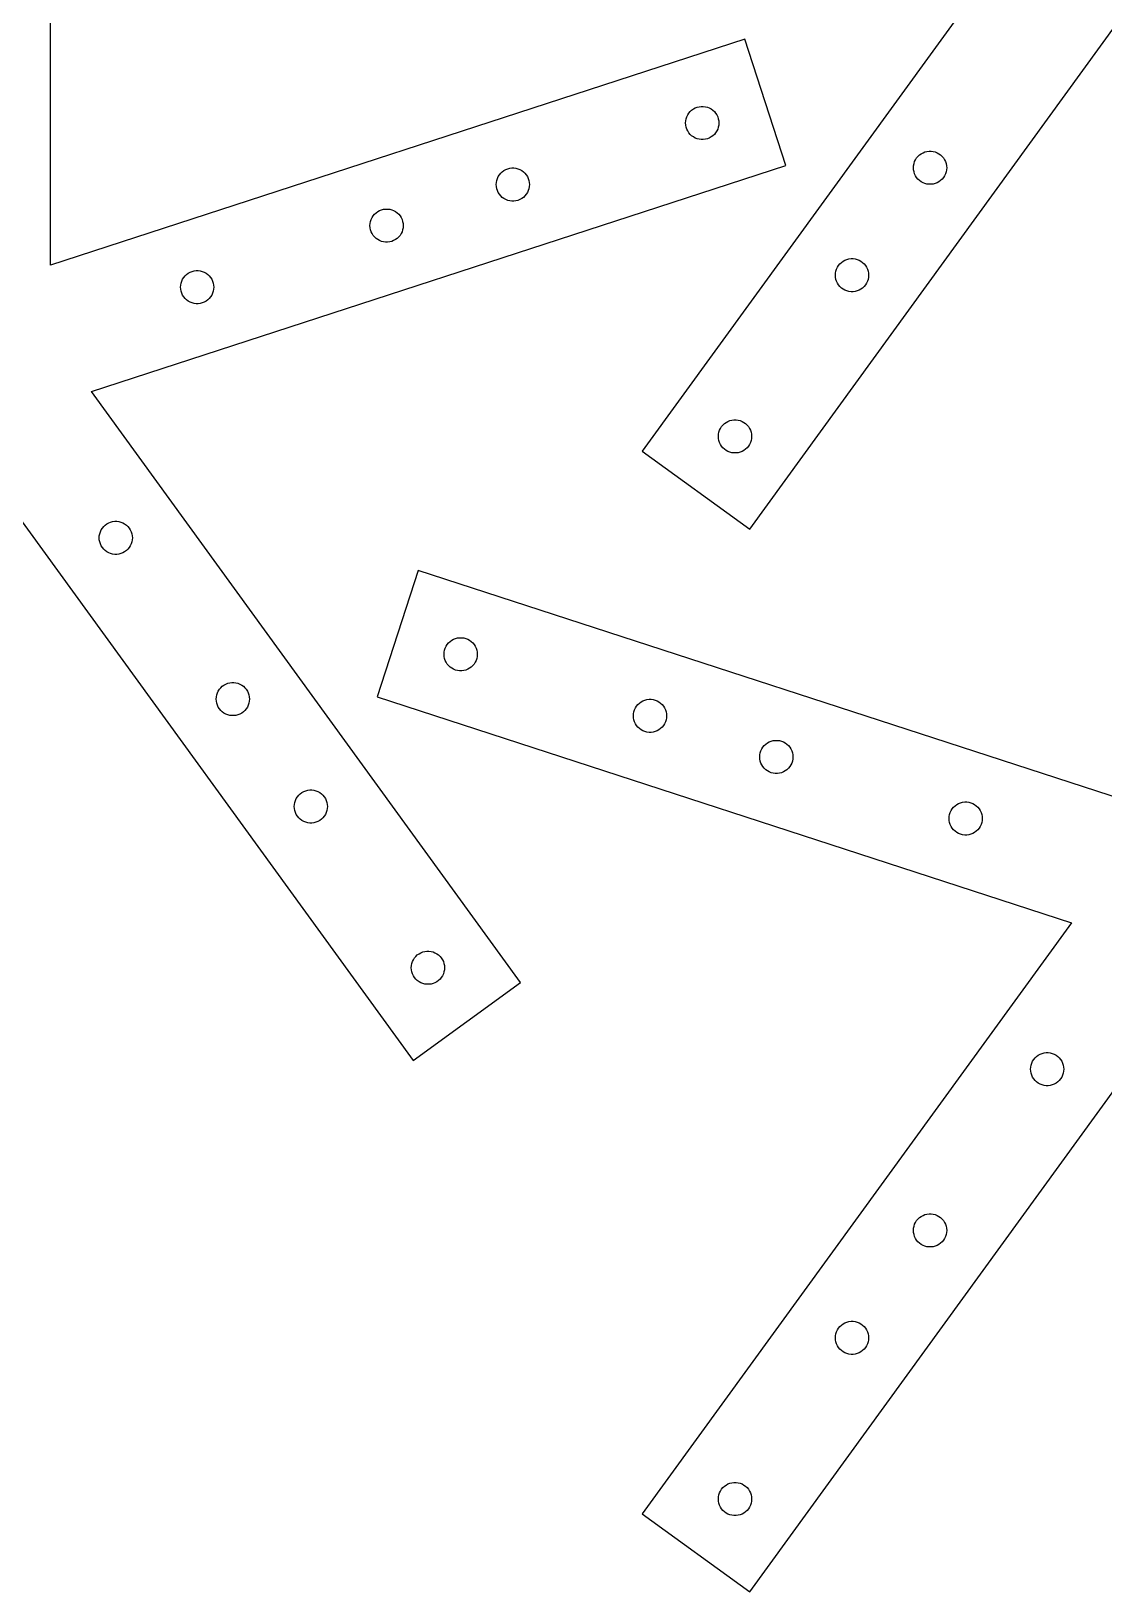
# Model space of a CAD drawing. Header units: metres. Extents: x 19 to 981, y 14 to 964.
# Drawn here: x 147.1 to 308.7, y 14 to 249 of the extents above; entities that cross this region are included whole.
import ezdxf

# ---------------------------------------------------------------- set-up
doc = ezdxf.new("R2010")
doc.units = ezdxf.units.M

msp = doc.modelspace()

# ---------------------------------------------------------------- linework, layer by layer
for p, q in [((150, 213.764), (150, 323.764)), ((303.82, 274.743), (239.163, 185.751)), ((255.344, 173.995), (320, 262.987)), ((254.616, 247.756), (150, 213.764)), ((260.797, 228.735), (254.616, 247.756)), ((246.856, 237.266), (247.131, 237.417)), ((247.131, 237.417), (247.423, 237.533)), ((247.423, 237.533), (247.727, 237.611)), ((247.727, 237.611), (248.039, 237.65)), ((248.039, 237.65), (248.353, 237.65)), ((248.353, 237.65), (248.664, 237.611)), ((248.664, 237.611), (248.968, 237.533)), ((248.968, 237.533), (249.26, 237.417)), ((249.26, 237.417), (249.535, 237.266)), ((245.696, 235.155), (245.716, 235.468)), ((245.716, 234.842), (245.696, 235.155)), ((245.716, 235.468), (245.774, 235.777)), ((245.774, 235.777), (245.871, 236.075)), ((245.871, 236.075), (246.005, 236.359)), ((246.005, 236.359), (246.173, 236.624)), ((246.173, 236.624), (246.373, 236.866)), ((246.373, 236.866), (246.602, 237.081)), ((246.602, 237.081), (246.856, 237.266)), ((249.535, 237.266), (249.789, 237.081)), ((249.789, 237.081), (250.018, 236.866)), ((250.018, 236.866), (250.218, 236.624)), ((250.218, 236.624), (250.387, 236.359)), ((250.387, 236.359), (250.52, 236.075)), ((250.52, 236.075), (250.617, 235.777)), ((250.617, 235.777), (250.676, 235.468)), ((250.676, 235.468), (250.696, 235.155)), ((250.696, 235.155), (250.676, 234.842)), ((245.774, 234.533), (245.716, 234.842)), ((245.871, 234.235), (245.774, 234.533)), ((246.005, 233.951), (245.871, 234.235)), ((246.173, 233.685), (246.005, 233.951)), ((246.373, 233.444), (246.173, 233.685)), ((246.602, 233.229), (246.373, 233.444)), ((246.856, 233.044), (246.602, 233.229)), ((247.131, 232.893), (246.856, 233.044)), ((247.423, 232.777), (247.131, 232.893)), ((247.727, 232.699), (247.423, 232.777)), ((248.039, 232.66), (247.727, 232.699)), ((248.353, 232.66), (248.039, 232.66)), ((248.664, 232.699), (248.353, 232.66)), ((248.968, 232.777), (248.664, 232.699)), ((249.26, 232.893), (248.968, 232.777)), ((249.535, 233.044), (249.26, 232.893)), ((249.789, 233.229), (249.535, 233.044)), ((250.018, 233.444), (249.789, 233.229)), ((250.218, 233.685), (250.018, 233.444)), ((250.387, 233.951), (250.218, 233.685)), ((250.52, 234.235), (250.387, 233.951)), ((250.617, 234.533), (250.52, 234.235)), ((250.676, 234.842), (250.617, 234.533)), ((280.698, 230.125), (280.927, 230.34)), ((280.927, 230.34), (281.181, 230.525)), ((281.181, 230.525), (281.456, 230.676)), ((281.456, 230.676), (281.748, 230.792)), ((281.748, 230.792), (282.052, 230.87)), ((282.052, 230.87), (282.364, 230.909)), ((282.364, 230.909), (282.678, 230.909)), ((282.678, 230.909), (282.989, 230.87)), ((282.989, 230.87), (283.293, 230.792)), ((283.293, 230.792), (283.585, 230.676)), ((283.585, 230.676), (283.86, 230.525)), ((283.86, 230.525), (284.114, 230.34)), ((284.114, 230.34), (284.343, 230.125)), ((156.18, 194.743), (260.797, 228.735)), ((218.071, 227.811), (218.325, 227.995)), ((218.325, 227.995), (218.6, 228.146)), ((218.6, 228.146), (218.892, 228.262)), ((218.892, 228.262), (219.196, 228.34)), ((219.196, 228.34), (219.507, 228.379)), ((219.507, 228.379), (219.821, 228.379)), ((219.821, 228.379), (220.133, 228.34)), ((220.133, 228.34), (220.437, 228.262)), ((220.437, 228.262), (220.729, 228.146)), ((220.729, 228.146), (221.004, 227.995)), ((221.004, 227.995), (221.258, 227.811)), ((280.021, 228.414), (280.04, 228.727)), ((280.04, 228.101), (280.021, 228.414)), ((280.04, 228.727), (280.099, 229.036)), ((280.099, 227.792), (280.04, 228.101)), ((280.099, 229.036), (280.196, 229.334)), ((280.196, 229.334), (280.33, 229.618)), ((280.33, 229.618), (280.498, 229.883)), ((280.498, 229.883), (280.698, 230.125)), ((284.343, 230.125), (284.543, 229.883)), ((284.543, 229.883), (284.711, 229.618)), ((284.711, 229.618), (284.845, 229.334)), ((284.845, 229.334), (284.942, 229.036)), ((284.942, 229.036), (285.001, 228.727)), ((285.001, 228.101), (284.942, 227.792)), ((285.001, 228.727), (285.021, 228.414)), ((285.021, 228.414), (285.001, 228.101)), ((217.164, 225.884), (217.184, 226.198)), ((217.184, 225.571), (217.164, 225.884)), ((217.184, 226.198), (217.243, 226.506)), ((217.243, 226.506), (217.34, 226.805)), ((217.34, 226.805), (217.473, 227.089)), ((217.473, 227.089), (217.642, 227.354)), ((217.642, 227.354), (217.842, 227.596)), ((217.842, 227.596), (218.071, 227.811)), ((221.258, 227.811), (221.487, 227.596)), ((221.487, 227.596), (221.687, 227.354)), ((221.687, 227.354), (221.855, 227.089)), ((221.855, 227.089), (221.989, 226.805)), ((221.989, 226.805), (222.086, 226.506)), ((222.086, 226.506), (222.144, 226.198)), ((222.144, 226.198), (222.164, 225.884)), ((222.164, 225.884), (222.144, 225.571)), ((280.196, 227.494), (280.099, 227.792)), ((280.33, 227.21), (280.196, 227.494)), ((280.498, 226.945), (280.33, 227.21)), ((280.698, 226.703), (280.498, 226.945)), ((280.927, 226.488), (280.698, 226.703)), ((281.181, 226.303), (280.927, 226.488)), ((281.456, 226.152), (281.181, 226.303)), ((281.748, 226.036), (281.456, 226.152)), ((282.052, 225.958), (281.748, 226.036)), ((282.364, 225.919), (282.052, 225.958)), ((282.678, 225.919), (282.364, 225.919)), ((282.989, 225.958), (282.678, 225.919)), ((283.293, 226.036), (282.989, 225.958)), ((283.585, 226.152), (283.293, 226.036)), ((283.86, 226.303), (283.585, 226.152)), ((284.114, 226.488), (283.86, 226.303)), ((284.343, 226.703), (284.114, 226.488)), ((284.543, 226.945), (284.343, 226.703)), ((284.711, 227.21), (284.543, 226.945)), ((284.845, 227.494), (284.711, 227.21)), ((284.942, 227.792), (284.845, 227.494)), ((217.243, 225.263), (217.184, 225.571)), ((217.34, 224.964), (217.243, 225.263)), ((217.473, 224.68), (217.34, 224.964)), ((217.642, 224.415), (217.473, 224.68)), ((217.842, 224.173), (217.642, 224.415)), ((218.071, 223.958), (217.842, 224.173)), ((218.325, 223.774), (218.071, 223.958)), ((218.6, 223.622), (218.325, 223.774)), ((218.892, 223.507), (218.6, 223.622)), ((219.196, 223.429), (218.892, 223.507)), ((219.507, 223.389), (219.196, 223.429)), ((219.821, 223.389), (219.507, 223.389)), ((220.133, 223.429), (219.821, 223.389)), ((220.437, 223.507), (220.133, 223.429)), ((220.729, 223.622), (220.437, 223.507)), ((221.004, 223.774), (220.729, 223.622)), ((221.258, 223.958), (221.004, 223.774)), ((221.487, 224.173), (221.258, 223.958)), ((221.687, 224.415), (221.487, 224.173)), ((221.855, 224.68), (221.687, 224.415)), ((221.989, 224.964), (221.855, 224.68)), ((222.086, 225.263), (221.989, 224.964)), ((222.144, 225.571), (222.086, 225.263)), ((198.319, 220.624), (198.452, 220.908)), ((198.452, 220.908), (198.62, 221.174)), ((198.62, 221.174), (198.821, 221.415)), ((198.821, 221.415), (199.049, 221.63)), ((199.049, 221.63), (199.303, 221.815)), ((199.303, 221.815), (199.579, 221.966)), ((199.579, 221.966), (199.87, 222.082)), ((199.87, 222.082), (200.175, 222.16)), ((200.175, 222.16), (200.486, 222.199)), ((200.486, 222.199), (200.8, 222.199)), ((200.8, 222.199), (201.111, 222.16)), ((201.111, 222.16), (201.416, 222.082)), ((201.416, 222.082), (201.707, 221.966)), ((201.707, 221.966), (201.983, 221.815)), ((201.983, 221.815), (202.237, 221.63)), ((202.237, 221.63), (202.465, 221.415)), ((202.465, 221.415), (202.666, 221.174)), ((202.666, 221.174), (202.834, 220.908)), ((202.834, 220.908), (202.967, 220.624)), ((198.143, 219.704), (198.163, 220.017)), ((198.163, 219.391), (198.143, 219.704)), ((198.163, 220.017), (198.222, 220.326)), ((198.222, 219.082), (198.163, 219.391)), ((198.222, 220.326), (198.319, 220.624)), ((198.319, 218.784), (198.222, 219.082)), ((198.452, 218.5), (198.319, 218.784)), ((202.967, 218.784), (202.834, 218.5)), ((202.967, 220.624), (203.064, 220.326)), ((203.064, 219.082), (202.967, 218.784)), ((203.064, 220.326), (203.123, 220.017)), ((203.123, 219.391), (203.064, 219.082)), ((203.123, 220.017), (203.143, 219.704)), ((203.143, 219.704), (203.123, 219.391)), ((198.62, 218.235), (198.452, 218.5)), ((198.821, 217.993), (198.62, 218.235)), ((199.049, 217.778), (198.821, 217.993)), ((199.303, 217.593), (199.049, 217.778)), ((199.579, 217.442), (199.303, 217.593)), ((199.87, 217.326), (199.579, 217.442)), ((200.175, 217.248), (199.87, 217.326)), ((200.486, 217.209), (200.175, 217.248)), ((200.8, 217.209), (200.486, 217.209)), ((201.111, 217.248), (200.8, 217.209)), ((201.416, 217.326), (201.111, 217.248)), ((201.707, 217.442), (201.416, 217.326)), ((201.983, 217.593), (201.707, 217.442)), ((202.237, 217.778), (201.983, 217.593)), ((202.465, 217.993), (202.237, 217.778)), ((202.666, 218.235), (202.465, 217.993)), ((202.834, 218.5), (202.666, 218.235)), ((268.742, 213.703), (268.942, 213.945)), ((268.942, 213.945), (269.171, 214.16)), ((269.171, 214.16), (269.425, 214.344)), ((269.425, 214.344), (269.7, 214.496)), ((269.7, 214.496), (269.992, 214.611)), ((269.992, 214.611), (270.296, 214.689)), ((270.296, 214.689), (270.608, 214.729)), ((270.608, 214.729), (270.922, 214.729)), ((270.922, 214.729), (271.233, 214.689)), ((271.233, 214.689), (271.537, 214.611)), ((271.537, 214.611), (271.829, 214.496)), ((271.829, 214.496), (272.104, 214.344)), ((272.104, 214.344), (272.358, 214.16)), ((272.358, 214.16), (272.587, 213.945)), ((272.587, 213.945), (272.787, 213.703)), ((169.787, 211.354), (169.921, 211.638)), ((169.921, 211.638), (170.089, 211.903)), ((170.089, 211.903), (170.289, 212.145)), ((170.289, 212.145), (170.518, 212.36)), ((170.518, 212.36), (170.772, 212.544)), ((170.772, 212.544), (171.047, 212.696)), ((171.047, 212.696), (171.339, 212.811)), ((171.339, 212.811), (171.643, 212.889)), ((171.643, 212.889), (171.954, 212.929)), ((171.954, 212.929), (172.268, 212.929)), ((172.268, 212.929), (172.58, 212.889)), ((172.58, 212.889), (172.884, 212.811)), ((172.884, 212.811), (173.176, 212.696)), ((173.176, 212.696), (173.451, 212.544)), ((173.451, 212.544), (173.705, 212.36)), ((173.705, 212.36), (173.934, 212.145)), ((173.934, 212.145), (174.134, 211.903)), ((174.134, 211.903), (174.302, 211.638)), ((174.302, 211.638), (174.436, 211.354)), ((268.265, 212.234), (268.285, 212.547)), ((268.285, 211.92), (268.265, 212.234)), ((268.285, 212.547), (268.343, 212.855)), ((268.343, 211.612), (268.285, 211.92)), ((268.343, 212.855), (268.44, 213.154)), ((268.44, 211.313), (268.343, 211.612)), ((268.44, 213.154), (268.574, 213.438)), ((268.574, 213.438), (268.742, 213.703)), ((272.787, 213.703), (272.956, 213.438)), ((272.956, 213.438), (273.089, 213.154)), ((273.089, 213.154), (273.186, 212.855)), ((273.186, 211.612), (273.089, 211.313)), ((273.186, 212.855), (273.245, 212.547)), ((273.245, 211.92), (273.186, 211.612)), ((273.245, 212.547), (273.265, 212.234)), ((273.265, 212.234), (273.245, 211.92)), ((169.611, 210.434), (169.631, 210.747)), ((169.631, 210.12), (169.611, 210.434)), ((169.631, 210.747), (169.69, 211.055)), ((169.69, 209.812), (169.631, 210.12)), ((169.69, 211.055), (169.787, 211.354)), ((169.787, 209.513), (169.69, 209.812)), ((169.921, 209.229), (169.787, 209.513)), ((170.089, 208.964), (169.921, 209.229)), ((174.302, 209.229), (174.134, 208.964)), ((174.436, 209.513), (174.302, 209.229)), ((174.436, 211.354), (174.533, 211.055)), ((174.533, 209.812), (174.436, 209.513)), ((174.533, 211.055), (174.592, 210.747)), ((174.592, 210.12), (174.533, 209.812)), ((174.592, 210.747), (174.611, 210.434)), ((174.611, 210.434), (174.592, 210.12)), ((268.574, 211.029), (268.44, 211.313)), ((268.742, 210.764), (268.574, 211.029)), ((268.942, 210.522), (268.742, 210.764)), ((269.171, 210.307), (268.942, 210.522)), ((269.425, 210.123), (269.171, 210.307)), ((269.7, 209.972), (269.425, 210.123)), ((269.992, 209.856), (269.7, 209.972)), ((270.296, 209.778), (269.992, 209.856)), ((270.608, 209.739), (270.296, 209.778)), ((270.922, 209.739), (270.608, 209.739)), ((271.233, 209.778), (270.922, 209.739)), ((271.537, 209.856), (271.233, 209.778)), ((271.829, 209.972), (271.537, 209.856)), ((272.104, 210.123), (271.829, 209.972)), ((272.358, 210.307), (272.104, 210.123)), ((272.587, 210.522), (272.358, 210.307)), ((272.787, 210.764), (272.587, 210.522)), ((272.956, 211.029), (272.787, 210.764)), ((273.089, 211.313), (272.956, 211.029)), ((170.289, 208.722), (170.089, 208.964)), ((170.518, 208.507), (170.289, 208.722)), ((170.772, 208.323), (170.518, 208.507)), ((171.047, 208.172), (170.772, 208.323)), ((171.339, 208.056), (171.047, 208.172)), ((171.643, 207.978), (171.339, 208.056)), ((171.954, 207.939), (171.643, 207.978)), ((172.268, 207.939), (171.954, 207.939)), ((172.58, 207.978), (172.268, 207.939)), ((172.884, 208.056), (172.58, 207.978)), ((173.176, 208.172), (172.884, 208.056)), ((173.451, 208.323), (173.176, 208.172)), ((173.705, 208.507), (173.451, 208.323)), ((173.934, 208.722), (173.705, 208.507)), ((174.134, 208.964), (173.934, 208.722)), ((220.837, 105.751), (156.18, 194.743)), ((252.067, 190.225), (252.359, 190.341)), ((252.359, 190.341), (252.663, 190.419)), ((252.663, 190.419), (252.974, 190.458)), ((252.974, 190.458), (253.288, 190.458)), ((253.288, 190.458), (253.6, 190.419)), ((253.6, 190.419), (253.904, 190.341)), ((253.904, 190.341), (254.196, 190.225)), ((250.631, 187.963), (250.651, 188.276)), ((250.651, 188.276), (250.71, 188.585)), ((250.71, 188.585), (250.807, 188.883)), ((250.807, 188.883), (250.941, 189.168)), ((250.941, 189.168), (251.109, 189.433)), ((251.109, 189.433), (251.309, 189.675)), ((251.309, 189.675), (251.538, 189.889)), ((251.538, 189.889), (251.792, 190.074)), ((251.792, 190.074), (252.067, 190.225)), ((254.196, 190.225), (254.471, 190.074)), ((254.471, 190.074), (254.725, 189.889)), ((254.725, 189.889), (254.954, 189.675)), ((254.954, 189.675), (255.154, 189.433)), ((255.154, 189.433), (255.322, 189.168)), ((255.322, 189.168), (255.456, 188.883)), ((255.456, 188.883), (255.553, 188.585)), ((255.553, 188.585), (255.612, 188.276)), ((255.612, 188.276), (255.631, 187.963)), ((239.163, 185.751), (255.344, 173.995)), ((250.651, 187.65), (250.631, 187.963)), ((250.71, 187.341), (250.651, 187.65)), ((250.807, 187.043), (250.71, 187.341)), ((250.941, 186.759), (250.807, 187.043)), ((251.109, 186.494), (250.941, 186.759)), ((251.309, 186.252), (251.109, 186.494)), ((251.538, 186.037), (251.309, 186.252)), ((251.792, 185.852), (251.538, 186.037)), ((252.067, 185.701), (251.792, 185.852)), ((252.359, 185.586), (252.067, 185.701)), ((254.196, 185.701), (253.904, 185.586)), ((254.471, 185.852), (254.196, 185.701)), ((254.725, 186.037), (254.471, 185.852)), ((254.954, 186.252), (254.725, 186.037)), ((255.154, 186.494), (254.954, 186.252)), ((255.322, 186.759), (255.154, 186.494)), ((255.456, 187.043), (255.322, 186.759)), ((255.553, 187.341), (255.456, 187.043)), ((255.612, 187.65), (255.553, 187.341)), ((255.631, 187.963), (255.612, 187.65)), ((252.663, 185.507), (252.359, 185.586)), ((252.974, 185.468), (252.663, 185.507)), ((253.288, 185.468), (252.974, 185.468)), ((253.6, 185.507), (253.288, 185.468)), ((253.904, 185.586), (253.6, 185.507)), ((140, 182.987), (204.656, 93.9951)), ((157.521, 173.605), (157.655, 173.889)), ((157.655, 173.889), (157.823, 174.154)), ((157.823, 174.154), (158.023, 174.396)), ((158.023, 174.396), (158.252, 174.611)), ((158.252, 174.611), (158.506, 174.795)), ((158.506, 174.795), (158.781, 174.947)), ((158.781, 174.947), (159.073, 175.062)), ((159.073, 175.062), (159.377, 175.14)), ((159.377, 175.14), (159.689, 175.18)), ((159.689, 175.18), (160.003, 175.18)), ((160.003, 175.18), (160.314, 175.14)), ((160.314, 175.14), (160.618, 175.062)), ((160.618, 175.062), (160.91, 174.947)), ((160.91, 174.947), (161.185, 174.795)), ((161.185, 174.795), (161.439, 174.611)), ((161.439, 174.611), (161.668, 174.396)), ((161.668, 174.396), (161.868, 174.154)), ((161.868, 174.154), (162.037, 173.889)), ((162.037, 173.889), (162.17, 173.605)), ((157.346, 172.685), (157.366, 172.998)), ((157.366, 172.371), (157.346, 172.685)), ((157.366, 172.998), (157.424, 173.306)), ((157.424, 172.063), (157.366, 172.371)), ((157.424, 173.306), (157.521, 173.605)), ((157.521, 171.764), (157.424, 172.063)), ((157.655, 171.48), (157.521, 171.764)), ((162.17, 171.764), (162.037, 171.48)), ((162.17, 173.605), (162.267, 173.306)), ((162.267, 172.063), (162.17, 171.764)), ((162.267, 173.306), (162.326, 172.998)), ((162.326, 172.371), (162.267, 172.063)), ((162.326, 172.998), (162.346, 172.685)), ((162.346, 172.685), (162.326, 172.371)), ((157.823, 171.215), (157.655, 171.48)), ((158.023, 170.973), (157.823, 171.215)), ((158.252, 170.758), (158.023, 170.973)), ((158.506, 170.574), (158.252, 170.758)), ((158.781, 170.422), (158.506, 170.574)), ((159.073, 170.307), (158.781, 170.422)), ((159.377, 170.229), (159.073, 170.307)), ((159.689, 170.189), (159.377, 170.229)), ((160.003, 170.189), (159.689, 170.189)), ((160.314, 170.229), (160.003, 170.189)), ((160.618, 170.307), (160.314, 170.229)), ((160.91, 170.422), (160.618, 170.307)), ((161.185, 170.574), (160.91, 170.422)), ((161.439, 170.758), (161.185, 170.574)), ((161.668, 170.973), (161.439, 170.758)), ((161.868, 171.215), (161.668, 170.973)), ((162.037, 171.48), (161.868, 171.215)), ((205.384, 167.756), (199.203, 148.735)), ((320, 130.515), (205.384, 167.756)), ((210.74, 157.417), (211.032, 157.533)), ((211.032, 157.533), (211.336, 157.611)), ((211.336, 157.611), (211.647, 157.65)), ((211.647, 157.65), (211.961, 157.65)), ((211.961, 157.65), (212.273, 157.611)), ((212.273, 157.611), (212.577, 157.533)), ((212.577, 157.533), (212.869, 157.417)), ((209.304, 155.155), (209.324, 155.468)), ((209.324, 154.842), (209.304, 155.155)), ((209.324, 155.468), (209.383, 155.777)), ((209.383, 155.777), (209.48, 156.075)), ((209.48, 156.075), (209.613, 156.359)), ((209.613, 156.359), (209.782, 156.624)), ((209.782, 156.624), (209.982, 156.866)), ((209.982, 156.866), (210.211, 157.081)), ((210.211, 157.081), (210.465, 157.266)), ((210.465, 157.266), (210.74, 157.417)), ((212.869, 157.417), (213.144, 157.266)), ((213.144, 157.266), (213.398, 157.081)), ((213.398, 157.081), (213.627, 156.866)), ((213.627, 156.866), (213.827, 156.624)), ((213.827, 156.624), (213.995, 156.359)), ((213.995, 156.359), (214.129, 156.075)), ((214.129, 156.075), (214.226, 155.777)), ((214.226, 155.777), (214.284, 155.468)), ((214.284, 155.468), (214.304, 155.155)), ((214.304, 155.155), (214.284, 154.842)), ((209.383, 154.533), (209.324, 154.842)), ((209.48, 154.235), (209.383, 154.533)), ((209.613, 153.951), (209.48, 154.235)), ((209.782, 153.685), (209.613, 153.951)), ((209.982, 153.444), (209.782, 153.685)), ((210.211, 153.229), (209.982, 153.444)), ((210.465, 153.044), (210.211, 153.229)), ((210.74, 152.893), (210.465, 153.044)), ((211.032, 152.777), (210.74, 152.893)), ((211.336, 152.699), (211.032, 152.777)), ((212.577, 152.777), (212.273, 152.699)), ((212.869, 152.893), (212.577, 152.777)), ((213.144, 153.044), (212.869, 152.893)), ((213.398, 153.229), (213.144, 153.044)), ((213.627, 153.444), (213.398, 153.229)), ((213.827, 153.685), (213.627, 153.444)), ((213.995, 153.951), (213.827, 153.685)), ((214.129, 154.235), (213.995, 153.951)), ((214.226, 154.533), (214.129, 154.235)), ((214.284, 154.842), (214.226, 154.533)), ((175.886, 150.34), (176.14, 150.525)), ((176.14, 150.525), (176.415, 150.676)), ((176.415, 150.676), (176.707, 150.792)), ((176.707, 150.792), (177.011, 150.87)), ((177.011, 150.87), (177.322, 150.909)), ((177.322, 150.909), (177.636, 150.909)), ((177.636, 150.909), (177.948, 150.87)), ((177.948, 150.87), (178.252, 150.792)), ((178.252, 150.792), (178.544, 150.676)), ((178.544, 150.676), (178.819, 150.525)), ((178.819, 150.525), (179.073, 150.34)), ((211.647, 152.66), (211.336, 152.699)), ((211.961, 152.66), (211.647, 152.66)), ((212.273, 152.699), (211.961, 152.66)), ((174.979, 148.414), (174.999, 148.727)), ((174.999, 148.101), (174.979, 148.414)), ((174.999, 148.727), (175.058, 149.036)), ((175.058, 147.792), (174.999, 148.101)), ((175.058, 149.036), (175.155, 149.334)), ((175.155, 149.334), (175.289, 149.618)), ((175.289, 149.618), (175.457, 149.883)), ((175.457, 149.883), (175.657, 150.125)), ((175.657, 150.125), (175.886, 150.34)), ((179.073, 150.34), (179.302, 150.125)), ((179.302, 150.125), (179.502, 149.883)), ((179.502, 149.883), (179.67, 149.618)), ((179.67, 149.618), (179.804, 149.334)), ((179.804, 149.334), (179.901, 149.036)), ((179.901, 149.036), (179.96, 148.727)), ((179.96, 148.101), (179.901, 147.792)), ((179.96, 148.727), (179.979, 148.414)), ((179.979, 148.414), (179.96, 148.101)), ((199.203, 148.735), (303.82, 114.743)), ((238.996, 147.995), (239.271, 148.146)), ((239.271, 148.146), (239.563, 148.262)), ((239.563, 148.262), (239.867, 148.34)), ((239.867, 148.34), (240.179, 148.379)), ((240.179, 148.379), (240.493, 148.379)), ((240.493, 148.379), (240.804, 148.34)), ((240.804, 148.34), (241.108, 148.262)), ((241.108, 148.262), (241.4, 148.146)), ((241.4, 148.146), (241.675, 147.995)), ((175.155, 147.494), (175.058, 147.792)), ((175.289, 147.21), (175.155, 147.494)), ((175.457, 146.945), (175.289, 147.21)), ((175.657, 146.703), (175.457, 146.945)), ((175.886, 146.488), (175.657, 146.703)), ((176.14, 146.303), (175.886, 146.488)), ((176.415, 146.152), (176.14, 146.303)), ((176.707, 146.036), (176.415, 146.152)), ((177.011, 145.958), (176.707, 146.036)), ((177.322, 145.919), (177.011, 145.958)), ((177.636, 145.919), (177.322, 145.919)), ((177.948, 145.958), (177.636, 145.919)), ((178.252, 146.036), (177.948, 145.958)), ((178.544, 146.152), (178.252, 146.036)), ((178.819, 146.303), (178.544, 146.152)), ((179.073, 146.488), (178.819, 146.303)), ((179.302, 146.703), (179.073, 146.488)), ((179.502, 146.945), (179.302, 146.703)), ((179.67, 147.21), (179.502, 146.945)), ((179.804, 147.494), (179.67, 147.21)), ((179.901, 147.792), (179.804, 147.494)), ((237.836, 145.884), (237.856, 146.198)), ((237.856, 145.571), (237.836, 145.884)), ((237.856, 146.198), (237.914, 146.506)), ((237.914, 146.506), (238.011, 146.805)), ((238.011, 146.805), (238.145, 147.089)), ((238.145, 147.089), (238.313, 147.354)), ((238.313, 147.354), (238.513, 147.596)), ((238.513, 147.596), (238.742, 147.811)), ((238.742, 147.811), (238.996, 147.995)), ((241.675, 147.995), (241.929, 147.811)), ((241.929, 147.811), (242.158, 147.596)), ((242.158, 147.596), (242.358, 147.354)), ((242.358, 147.354), (242.527, 147.089)), ((242.527, 147.089), (242.66, 146.805)), ((242.66, 146.805), (242.757, 146.506)), ((242.757, 146.506), (242.816, 146.198)), ((242.816, 146.198), (242.836, 145.884)), ((242.836, 145.884), (242.816, 145.571)), ((237.914, 145.263), (237.856, 145.571)), ((238.011, 144.964), (237.914, 145.263)), ((238.145, 144.68), (238.011, 144.964)), ((238.313, 144.415), (238.145, 144.68)), ((238.513, 144.173), (238.313, 144.415)), ((238.742, 143.958), (238.513, 144.173)), ((238.996, 143.774), (238.742, 143.958)), ((239.271, 143.622), (238.996, 143.774)), ((239.563, 143.507), (239.271, 143.622)), ((239.867, 143.429), (239.563, 143.507)), ((240.179, 143.389), (239.867, 143.429)), ((240.493, 143.389), (240.179, 143.389)), ((240.804, 143.429), (240.493, 143.389)), ((241.108, 143.507), (240.804, 143.429)), ((241.4, 143.622), (241.108, 143.507)), ((241.675, 143.774), (241.4, 143.622)), ((241.929, 143.958), (241.675, 143.774)), ((242.158, 144.173), (241.929, 143.958)), ((242.358, 144.415), (242.158, 144.173)), ((242.527, 144.68), (242.358, 144.415)), ((242.66, 144.964), (242.527, 144.68)), ((242.757, 145.263), (242.66, 144.964)), ((242.816, 145.571), (242.757, 145.263)), ((257.166, 140.908), (257.334, 141.174)), ((257.334, 141.174), (257.535, 141.415)), ((257.535, 141.415), (257.763, 141.63)), ((257.763, 141.63), (258.017, 141.815)), ((258.017, 141.815), (258.293, 141.966)), ((258.293, 141.966), (258.584, 142.082)), ((258.584, 142.082), (258.889, 142.16)), ((258.889, 142.16), (259.2, 142.199)), ((259.2, 142.199), (259.514, 142.199)), ((259.514, 142.199), (259.825, 142.16)), ((259.825, 142.16), (260.13, 142.082)), ((260.13, 142.082), (260.421, 141.966)), ((260.421, 141.966), (260.697, 141.815)), ((260.697, 141.815), (260.951, 141.63)), ((260.951, 141.63), (261.179, 141.415)), ((261.179, 141.415), (261.38, 141.174)), ((261.38, 141.174), (261.548, 140.908)), ((256.857, 139.704), (256.877, 140.017)), ((256.877, 139.391), (256.857, 139.704)), ((256.877, 140.017), (256.936, 140.326)), ((256.936, 139.082), (256.877, 139.391)), ((256.936, 140.326), (257.033, 140.624)), ((257.033, 138.784), (256.936, 139.082)), ((257.033, 140.624), (257.166, 140.908)), ((257.166, 138.5), (257.033, 138.784)), ((261.548, 140.908), (261.681, 140.624)), ((261.681, 138.784), (261.548, 138.5)), ((261.681, 140.624), (261.778, 140.326)), ((261.778, 139.082), (261.681, 138.784)), ((261.778, 140.326), (261.837, 140.017)), ((261.837, 139.391), (261.778, 139.082)), ((261.837, 140.017), (261.857, 139.704)), ((261.857, 139.704), (261.837, 139.391)), ((257.334, 138.235), (257.166, 138.5)), ((257.535, 137.993), (257.334, 138.235)), ((257.763, 137.778), (257.535, 137.993)), ((258.017, 137.593), (257.763, 137.778)), ((258.293, 137.442), (258.017, 137.593)), ((258.584, 137.326), (258.293, 137.442)), ((258.889, 137.248), (258.584, 137.326)), ((259.2, 137.209), (258.889, 137.248)), ((259.514, 137.209), (259.2, 137.209)), ((259.825, 137.248), (259.514, 137.209)), ((260.13, 137.326), (259.825, 137.248)), ((260.421, 137.442), (260.13, 137.326)), ((260.697, 137.593), (260.421, 137.442)), ((260.951, 137.778), (260.697, 137.593)), ((261.179, 137.993), (260.951, 137.778)), ((261.38, 138.235), (261.179, 137.993)), ((261.548, 138.5), (261.38, 138.235)), ((187.213, 133.703), (187.413, 133.945)), ((187.413, 133.945), (187.642, 134.16)), ((187.642, 134.16), (187.896, 134.344)), ((187.896, 134.344), (188.171, 134.496)), ((188.171, 134.496), (188.463, 134.611)), ((188.463, 134.611), (188.767, 134.689)), ((188.767, 134.689), (189.078, 134.729)), ((189.078, 134.729), (189.392, 134.729)), ((189.392, 134.729), (189.704, 134.689)), ((189.704, 134.689), (190.008, 134.611)), ((190.008, 134.611), (190.3, 134.496)), ((190.3, 134.496), (190.575, 134.344)), ((190.575, 134.344), (190.829, 134.16)), ((190.829, 134.16), (191.058, 133.945)), ((191.058, 133.945), (191.258, 133.703)), ((186.735, 132.234), (186.755, 132.547)), ((186.755, 131.92), (186.735, 132.234)), ((186.755, 132.547), (186.814, 132.855)), ((186.814, 131.612), (186.755, 131.92)), ((186.814, 132.855), (186.911, 133.154)), ((186.911, 131.313), (186.814, 131.612)), ((186.911, 133.154), (187.044, 133.438)), ((187.044, 133.438), (187.213, 133.703)), ((191.258, 133.703), (191.426, 133.438)), ((191.426, 133.438), (191.56, 133.154)), ((191.56, 133.154), (191.657, 132.855)), ((191.657, 131.612), (191.56, 131.313)), ((191.657, 132.855), (191.715, 132.547)), ((191.715, 131.92), (191.657, 131.612)), ((191.715, 132.547), (191.735, 132.234)), ((191.735, 132.234), (191.715, 131.92)), ((285.564, 131.354), (285.698, 131.638)), ((285.698, 131.638), (285.866, 131.903)), ((285.866, 131.903), (286.066, 132.145)), ((286.066, 132.145), (286.295, 132.36)), ((286.295, 132.36), (286.549, 132.544)), ((286.549, 132.544), (286.824, 132.696)), ((286.824, 132.696), (287.116, 132.811)), ((287.116, 132.811), (287.42, 132.889)), ((287.42, 132.889), (287.732, 132.929)), ((287.732, 132.929), (288.046, 132.929)), ((288.046, 132.929), (288.357, 132.889)), ((288.357, 132.889), (288.661, 132.811)), ((288.661, 132.811), (288.953, 132.696)), ((288.953, 132.696), (289.228, 132.544)), ((289.228, 132.544), (289.482, 132.36)), ((289.482, 132.36), (289.711, 132.145)), ((289.711, 132.145), (289.911, 131.903)), ((289.911, 131.903), (290.079, 131.638)), ((290.079, 131.638), (290.213, 131.354)), ((187.044, 131.029), (186.911, 131.313)), ((187.213, 130.764), (187.044, 131.029)), ((187.413, 130.522), (187.213, 130.764)), ((187.642, 130.307), (187.413, 130.522)), ((187.896, 130.123), (187.642, 130.307)), ((188.171, 129.972), (187.896, 130.123)), ((188.463, 129.856), (188.171, 129.972)), ((188.767, 129.778), (188.463, 129.856)), ((189.078, 129.739), (188.767, 129.778)), ((189.392, 129.739), (189.078, 129.739)), ((189.704, 129.778), (189.392, 129.739)), ((190.008, 129.856), (189.704, 129.778)), ((190.3, 129.972), (190.008, 129.856)), ((190.575, 130.123), (190.3, 129.972)), ((190.829, 130.307), (190.575, 130.123)), ((191.058, 130.522), (190.829, 130.307)), ((191.258, 130.764), (191.058, 130.522)), ((191.426, 131.029), (191.258, 130.764)), ((191.56, 131.313), (191.426, 131.029)), ((285.389, 130.434), (285.408, 130.747)), ((285.408, 130.12), (285.389, 130.434)), ((285.408, 130.747), (285.467, 131.055)), ((285.467, 129.812), (285.408, 130.12)), ((285.467, 131.055), (285.564, 131.354)), ((285.564, 129.513), (285.467, 129.812)), ((285.698, 129.229), (285.564, 129.513)), ((290.213, 129.513), (290.079, 129.229)), ((290.213, 131.354), (290.31, 131.055)), ((290.31, 129.812), (290.213, 129.513)), ((290.31, 131.055), (290.369, 130.747)), ((290.369, 130.12), (290.31, 129.812)), ((290.369, 130.747), (290.389, 130.434)), ((290.389, 130.434), (290.369, 130.12)), ((285.866, 128.964), (285.698, 129.229)), ((286.066, 128.722), (285.866, 128.964)), ((286.295, 128.507), (286.066, 128.722)), ((286.549, 128.323), (286.295, 128.507)), ((286.824, 128.172), (286.549, 128.323)), ((287.116, 128.056), (286.824, 128.172)), ((287.42, 127.978), (287.116, 128.056)), ((287.732, 127.939), (287.42, 127.978)), ((288.046, 127.939), (287.732, 127.939)), ((288.357, 127.978), (288.046, 127.939)), ((288.661, 128.056), (288.357, 127.978)), ((288.953, 128.172), (288.661, 128.056)), ((289.228, 128.323), (288.953, 128.172)), ((289.482, 128.507), (289.228, 128.323)), ((289.711, 128.722), (289.482, 128.507)), ((289.911, 128.964), (289.711, 128.722)), ((290.079, 129.229), (289.911, 128.964)), ((303.82, 114.743), (239.163, 25.7508)), ((206.4, 110.419), (206.712, 110.458)), ((206.712, 110.458), (207.026, 110.458)), ((207.026, 110.458), (207.337, 110.419)), ((204.369, 107.963), (204.388, 108.276)), ((204.388, 108.276), (204.447, 108.585)), ((204.447, 108.585), (204.544, 108.883)), ((204.544, 108.883), (204.678, 109.168)), ((204.678, 109.168), (204.846, 109.433)), ((204.846, 109.433), (205.046, 109.675)), ((205.046, 109.675), (205.275, 109.889)), ((205.275, 109.889), (205.529, 110.074)), ((205.529, 110.074), (205.804, 110.225)), ((205.804, 110.225), (206.096, 110.341)), ((206.096, 110.341), (206.4, 110.419)), ((207.337, 110.419), (207.641, 110.341)), ((207.641, 110.341), (207.933, 110.225)), ((207.933, 110.225), (208.208, 110.074)), ((208.208, 110.074), (208.462, 109.889)), ((208.462, 109.889), (208.691, 109.675)), ((208.691, 109.675), (208.891, 109.433)), ((208.891, 109.433), (209.059, 109.168)), ((209.059, 109.168), (209.193, 108.883)), ((209.193, 108.883), (209.29, 108.585)), ((209.29, 108.585), (209.349, 108.276)), ((209.349, 108.276), (209.369, 107.963)), ((204.388, 107.65), (204.369, 107.963)), ((204.447, 107.341), (204.388, 107.65)), ((204.544, 107.043), (204.447, 107.341)), ((204.678, 106.759), (204.544, 107.043)), ((204.656, 93.9951), (220.837, 105.751)), ((204.846, 106.494), (204.678, 106.759)), ((205.046, 106.252), (204.846, 106.494)), ((205.275, 106.037), (205.046, 106.252)), ((205.529, 105.852), (205.275, 106.037)), ((205.804, 105.701), (205.529, 105.852)), ((208.208, 105.852), (207.933, 105.701)), ((208.462, 106.037), (208.208, 105.852)), ((208.691, 106.252), (208.462, 106.037)), ((208.891, 106.494), (208.691, 106.252)), ((209.059, 106.759), (208.891, 106.494)), ((209.193, 107.043), (209.059, 106.759)), ((209.29, 107.341), (209.193, 107.043)), ((209.349, 107.65), (209.29, 107.341)), ((209.369, 107.963), (209.349, 107.65)), ((206.096, 105.586), (205.804, 105.701)), ((206.4, 105.507), (206.096, 105.586)), ((206.712, 105.468), (206.4, 105.507)), ((207.026, 105.468), (206.712, 105.468)), ((207.337, 105.507), (207.026, 105.468)), ((207.641, 105.586), (207.337, 105.507)), ((207.933, 105.701), (207.641, 105.586)), ((255.344, 13.9951), (320, 102.987)), ((297.963, 93.8889), (298.132, 94.154)), ((298.132, 94.154), (298.332, 94.3959)), ((298.332, 94.3959), (298.561, 94.6108)), ((298.561, 94.6108), (298.815, 94.7953)), ((298.815, 94.7953), (299.09, 94.9466)), ((299.09, 94.9466), (299.382, 95.0621)), ((299.382, 95.0621), (299.686, 95.1402)), ((299.686, 95.1402), (299.997, 95.1796)), ((299.997, 95.1796), (300.311, 95.1796)), ((300.311, 95.1796), (300.623, 95.1402)), ((300.623, 95.1402), (300.927, 95.0621)), ((300.927, 95.0621), (301.219, 94.9466)), ((301.219, 94.9466), (301.494, 94.7953)), ((301.494, 94.7953), (301.748, 94.6108)), ((301.748, 94.6108), (301.977, 94.3959)), ((301.977, 94.3959), (302.177, 94.154)), ((302.177, 94.154), (302.345, 93.8889)), ((297.654, 92.6845), (297.674, 92.9978)), ((297.674, 92.3712), (297.654, 92.6845)), ((297.674, 92.9978), (297.733, 93.3062)), ((297.733, 92.0628), (297.674, 92.3712)), ((297.733, 93.3062), (297.83, 93.6048)), ((297.83, 91.7642), (297.733, 92.0628)), ((297.83, 93.6048), (297.963, 93.8889)), ((297.963, 91.4801), (297.83, 91.7642)), ((302.345, 93.8889), (302.479, 93.6048)), ((302.479, 91.7642), (302.345, 91.4801)), ((302.479, 93.6048), (302.576, 93.3062)), ((302.576, 92.0628), (302.479, 91.7642)), ((302.576, 93.3062), (302.634, 92.9978)), ((302.634, 92.3712), (302.576, 92.0628)), ((302.634, 92.9978), (302.654, 92.6845)), ((302.654, 92.6845), (302.634, 92.3712)), ((298.132, 91.215), (297.963, 91.4801)), ((298.332, 90.9731), (298.132, 91.215)), ((298.561, 90.7582), (298.332, 90.9731)), ((298.815, 90.5737), (298.561, 90.7582)), ((299.09, 90.4225), (298.815, 90.5737)), ((299.382, 90.3069), (299.09, 90.4225)), ((299.686, 90.2288), (299.382, 90.3069)), ((299.997, 90.1895), (299.686, 90.2288)), ((300.311, 90.1895), (299.997, 90.1895)), ((300.623, 90.2288), (300.311, 90.1895)), ((300.927, 90.3069), (300.623, 90.2288)), ((301.219, 90.4224), (300.927, 90.3069)), ((301.494, 90.5737), (301.219, 90.4224)), ((301.748, 90.7582), (301.494, 90.5737)), ((301.977, 90.9731), (301.748, 90.7582)), ((302.177, 91.215), (301.977, 90.9731)), ((302.345, 91.4801), (302.177, 91.215)), ((280.927, 70.3403), (281.181, 70.5248)), ((281.181, 70.5248), (281.456, 70.6761)), ((281.456, 70.6761), (281.748, 70.7916)), ((281.748, 70.7916), (282.052, 70.8697)), ((282.052, 70.8697), (282.364, 70.9091)), ((282.364, 70.9091), (282.678, 70.9091)), ((282.678, 70.9091), (282.989, 70.8697)), ((282.989, 70.8697), (283.293, 70.7916)), ((283.293, 70.7916), (283.585, 70.6761)), ((283.585, 70.6761), (283.86, 70.5248)), ((283.86, 70.5248), (284.114, 70.3403)), ((280.021, 68.414), (280.04, 68.7273)), ((280.04, 68.1007), (280.021, 68.414)), ((280.04, 68.7273), (280.099, 69.0357)), ((280.099, 69.0357), (280.196, 69.3343)), ((280.196, 69.3343), (280.33, 69.6184)), ((280.33, 69.6184), (280.498, 69.8835)), ((280.498, 69.8835), (280.698, 70.1254)), ((280.698, 70.1254), (280.927, 70.3403)), ((284.114, 70.3403), (284.343, 70.1254)), ((284.343, 70.1254), (284.543, 69.8835)), ((284.543, 69.8835), (284.711, 69.6184)), ((284.711, 69.6184), (284.845, 69.3343)), ((284.845, 69.3343), (284.942, 69.0357)), ((284.942, 69.0357), (285.001, 68.7273)), ((285.001, 68.7273), (285.021, 68.414)), ((285.021, 68.414), (285.001, 68.1007)), ((280.099, 67.7923), (280.04, 68.1007)), ((280.196, 67.4937), (280.099, 67.7923)), ((280.33, 67.2096), (280.196, 67.4937)), ((280.498, 66.9445), (280.33, 67.2096)), ((280.698, 66.7026), (280.498, 66.9445)), ((280.927, 66.4877), (280.698, 66.7026)), ((281.181, 66.3032), (280.927, 66.4877)), ((281.456, 66.1519), (281.181, 66.3032)), ((281.748, 66.0364), (281.456, 66.1519)), ((282.052, 65.9583), (281.748, 66.0364)), ((282.364, 65.9189), (282.052, 65.9583)), ((282.678, 65.9189), (282.364, 65.9189)), ((282.989, 65.9583), (282.678, 65.9189)), ((283.293, 66.0364), (282.989, 65.9583)), ((283.585, 66.1519), (283.293, 66.0364)), ((283.86, 66.3032), (283.585, 66.1519)), ((284.114, 66.4877), (283.86, 66.3032)), ((284.343, 66.7026), (284.114, 66.4877)), ((284.543, 66.9445), (284.343, 66.7026)), ((284.711, 67.2096), (284.543, 66.9445)), ((284.845, 67.4937), (284.711, 67.2096)), ((284.942, 67.7923), (284.845, 67.4937)), ((285.001, 68.1007), (284.942, 67.7923)), ((268.942, 53.945), (269.171, 54.1599)), ((269.171, 54.1599), (269.425, 54.3445)), ((269.425, 54.3445), (269.7, 54.4957)), ((269.7, 54.4957), (269.992, 54.6113)), ((269.992, 54.6113), (270.296, 54.6894)), ((270.296, 54.6894), (270.608, 54.7287)), ((270.608, 54.7287), (270.922, 54.7287)), ((270.922, 54.7287), (271.233, 54.6894)), ((271.233, 54.6894), (271.537, 54.6113)), ((271.537, 54.6113), (271.829, 54.4957)), ((271.829, 54.4957), (272.104, 54.3445)), ((272.104, 54.3445), (272.358, 54.16)), ((272.358, 54.16), (272.587, 53.945)), ((268.265, 52.2337), (268.285, 52.547)), ((268.285, 51.9203), (268.265, 52.2337)), ((268.285, 52.547), (268.343, 52.8554)), ((268.343, 51.6119), (268.285, 51.9203)), ((268.343, 52.8554), (268.44, 53.154)), ((268.44, 53.154), (268.574, 53.438)), ((268.574, 53.438), (268.742, 53.7031)), ((268.742, 53.7031), (268.942, 53.945)), ((272.587, 53.945), (272.787, 53.7031)), ((272.787, 53.7031), (272.956, 53.438)), ((272.956, 53.438), (273.089, 53.154)), ((273.089, 53.154), (273.186, 52.8554)), ((273.186, 52.8554), (273.245, 52.547)), ((273.245, 51.9203), (273.186, 51.6119)), ((273.245, 52.547), (273.265, 52.2337)), ((273.265, 52.2337), (273.245, 51.9203)), ((268.44, 51.3133), (268.343, 51.6119)), ((268.574, 51.0293), (268.44, 51.3133)), ((268.742, 50.7642), (268.574, 51.0293)), ((268.942, 50.5223), (268.742, 50.7642)), ((269.171, 50.3074), (268.942, 50.5223)), ((269.425, 50.1228), (269.171, 50.3074)), ((269.7, 49.9716), (269.425, 50.1228)), ((269.992, 49.856), (269.7, 49.9716)), ((270.296, 49.778), (269.992, 49.856)), ((270.608, 49.7386), (270.296, 49.778)), ((270.922, 49.7386), (270.608, 49.7386)), ((271.233, 49.778), (270.922, 49.7386)), ((271.537, 49.856), (271.233, 49.778)), ((271.829, 49.9716), (271.537, 49.856)), ((272.104, 50.1228), (271.829, 49.9716)), ((272.358, 50.3074), (272.104, 50.1228)), ((272.587, 50.5223), (272.358, 50.3074)), ((272.787, 50.7642), (272.587, 50.5223)), ((272.956, 51.0293), (272.787, 50.7642)), ((273.089, 51.3134), (272.956, 51.0293)), ((273.186, 51.6119), (273.089, 51.3134)), ((250.631, 27.9632), (250.651, 28.2765)), ((250.651, 28.2765), (250.71, 28.5849)), ((250.71, 28.5849), (250.807, 28.8835)), ((250.807, 28.8835), (250.941, 29.1675)), ((250.941, 29.1675), (251.109, 29.4326)), ((251.109, 29.4326), (251.309, 29.6745)), ((251.309, 29.6745), (251.538, 29.8894)), ((251.538, 29.8894), (251.792, 30.074)), ((251.792, 30.074), (252.067, 30.2252)), ((252.067, 30.2252), (252.359, 30.3408)), ((252.359, 30.3408), (252.663, 30.4189)), ((252.663, 30.4189), (252.974, 30.4582)), ((252.974, 30.4582), (253.288, 30.4582)), ((253.288, 30.4582), (253.6, 30.4189)), ((253.6, 30.4189), (253.904, 30.3408)), ((253.904, 30.3408), (254.196, 30.2252)), ((254.196, 30.2252), (254.471, 30.074)), ((254.471, 30.074), (254.725, 29.8895)), ((254.725, 29.8895), (254.954, 29.6745)), ((254.954, 29.6745), (255.154, 29.4326)), ((255.154, 29.4326), (255.322, 29.1675)), ((255.322, 29.1675), (255.456, 28.8835)), ((255.456, 28.8835), (255.553, 28.5849)), ((255.553, 28.5849), (255.612, 28.2765)), ((255.612, 28.2765), (255.631, 27.9632)), ((250.651, 27.6498), (250.631, 27.9632)), ((250.71, 27.3414), (250.651, 27.6498)), ((250.807, 27.0428), (250.71, 27.3414)), ((250.941, 26.7588), (250.807, 27.0428)), ((251.109, 26.4937), (250.941, 26.7588)), ((251.309, 26.2518), (251.109, 26.4937)), ((251.538, 26.0369), (251.309, 26.2518)), ((251.792, 25.8523), (251.538, 26.0369)), ((252.067, 25.7011), (251.792, 25.8523)), ((254.471, 25.8523), (254.196, 25.7011)), ((254.725, 26.0369), (254.471, 25.8523)), ((254.954, 26.2518), (254.725, 26.0369)), ((255.154, 26.4937), (254.954, 26.2518)), ((255.322, 26.7588), (255.154, 26.4937)), ((255.456, 27.0428), (255.322, 26.7588)), ((255.553, 27.3414), (255.456, 27.0428)), ((255.612, 27.6498), (255.553, 27.3414)), ((255.631, 27.9632), (255.612, 27.6498)), ((239.163, 25.7508), (255.344, 13.9951)), ((252.359, 25.5855), (252.067, 25.7011)), ((252.663, 25.5074), (252.359, 25.5855)), ((252.974, 25.4681), (252.663, 25.5074)), ((253.288, 25.4681), (252.974, 25.4681)), ((253.6, 25.5074), (253.288, 25.4681)), ((253.904, 25.5855), (253.6, 25.5074)), ((254.196, 25.7011), (253.904, 25.5855))]:
    msp.add_line(p, q)

doc.saveas('drawing.dxf')
